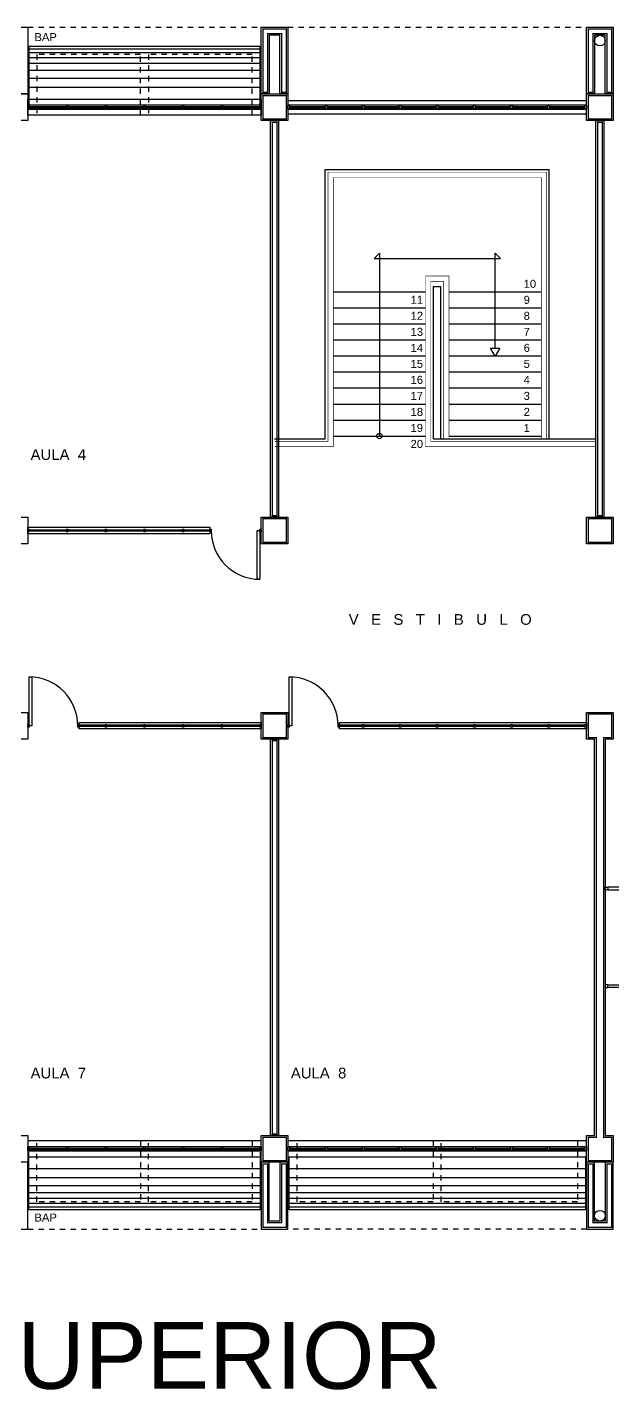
# Model space of a CAD drawing. Header units: millimetres. Extents: x 116 to 181, y 20 to 228.
# Drawn here: x 151.68 to 162.66, y 202.78 to 228.31 of the extents above; entities that cross this region are included whole.
import ezdxf

# ---------------------------------------------------------------- set-up
doc = ezdxf.new("R2010")
doc.units = ezdxf.units.MM
doc.header["$LTSCALE"] = 0.015
doc.header["$MEASUREMENT"] = 0
doc.linetypes.add('DASHED2', pattern=[9.525, 6.35, -3.175])
for name, color, linetype in [('BAP', 7, 'Continuous'), ('CANCELERIA', 7, 'Continuous'), ('ESTRUCTURA', 7, 'Continuous'), ('MURO_COMUN', 7, 'Continuous'), ('MURO_TABIQUE_EXT', 7, 'Continuous'), ('PISOS', 7, 'Continuous'), ('PROYECCION', 7, 'Continuous'), ('PTAS', 7, 'Continuous'), ('TEXTO', 7, 'Continuous'), ('TRAZO', 7, 'Continuous')]:
    doc.layers.add(name, color=color, linetype=linetype)
doc.styles.get("Standard").update_dxf_attribs({"font": 'arial.ttf'})
doc.styles.add('style1', font='swiss.ttf')

msp = doc.modelspace()

# ---------------------------------------------------------------- linework, layer by layer
at = {"linetype": 'Continuous'}
for p, q in [((158.2822, 224.0784), (158.1822, 223.9784)), ((158.1822, 223.9784), (160.5554, 223.9784)), ((160.4554, 222.2983), (160.4554, 224.0784)), ((160.5554, 223.9784), (160.4554, 224.0784))]:
    msp.add_line(p, q, dxfattribs=at)
msp.add_line((158.2822, 224.0784), (158.2822, 220.6537))
msp.add_lwpolyline([(160.4554, 222.1483), (160.3688, 222.2983), (160.542, 222.2983)], close=True)
msp.add_circle((158.2822, 220.6537), 0.05)
at = {"layer": 'BAP', "color": 3}
for centre in [(162.4172, 228.0637), (162.4172, 206.0437)]:
    msp.add_circle(centre, 0.1, dxfattribs=at)
at = {"layer": 'CANCELERIA', "color": 9}
for points in [[(151.6872, 226.7762), (156.0672, 226.7762), (156.0672, 226.8512), (151.6872, 226.8512)], [(156.5672, 226.7762), (162.1672, 226.7762), (162.1672, 226.8512), (156.5672, 226.8512)], [(151.6872, 207.2562), (156.0672, 207.2562), (156.0672, 207.3312), (151.6872, 207.3312)], [(156.5672, 207.2562), (162.1672, 207.2562), (162.1672, 207.3312), (156.5672, 207.3312)]]:
    msp.add_lwpolyline(points, close=True, dxfattribs=at)
at = {"layer": 'CANCELERIA', "color": 5}
for points in [[(151.6872, 226.8512), (151.7122, 226.8512), (151.7122, 226.7762), (151.6872, 226.7762)], [(151.7122, 226.8287), (152.413, 226.8287), (152.413, 226.7987), (151.7122, 226.7987)], [(152.413, 226.8512), (152.438, 226.8512), (152.438, 226.7762), (152.413, 226.7762)], [(152.438, 226.8287), (153.1389, 226.8287), (153.1389, 226.7987), (152.438, 226.7987)], [(153.1389, 226.8512), (153.1639, 226.8512), (153.1639, 226.7762), (153.1389, 226.7762)], [(153.1639, 226.8287), (153.8647, 226.8287), (153.8647, 226.7987), (153.1639, 226.7987)], [(153.8647, 226.8512), (153.8897, 226.8512), (153.8897, 226.7762), (153.8647, 226.7762)], [(153.8897, 226.8287), (154.5905, 226.8287), (154.5905, 226.7987), (153.8897, 226.7987)], [(154.5905, 226.8512), (154.6155, 226.8512), (154.6155, 226.7762), (154.5905, 226.7762)], [(154.6155, 226.8287), (155.3164, 226.8287), (155.3164, 226.7987), (154.6155, 226.7987)], [(155.3164, 226.8512), (155.3414, 226.8512), (155.3414, 226.7762), (155.3164, 226.7762)], [(155.3414, 226.8287), (156.0422, 226.8287), (156.0422, 226.7987), (155.3414, 226.7987)], [(156.0422, 226.8512), (156.0672, 226.8512), (156.0672, 226.7762), (156.0422, 226.7762)], [(156.6047, 226.7762), (156.5672, 226.7762), (156.5672, 226.8512), (156.6047, 226.8512)], [(156.6047, 226.8287), (157.2625, 226.8287), (157.2625, 226.7987), (156.6047, 226.7987)], [(157.3, 226.7762), (157.2625, 226.7762), (157.2625, 226.8512), (157.3, 226.8512)], [(157.3, 226.8287), (157.9578, 226.8287), (157.9578, 226.7987), (157.3, 226.7987)], [(157.9953, 226.7762), (157.9578, 226.7762), (157.9578, 226.8512), (157.9953, 226.8512)], [(157.9953, 226.8287), (158.6531, 226.8287), (158.6531, 226.7987), (157.9953, 226.7987)], [(158.6906, 226.7762), (158.6531, 226.7762), (158.6531, 226.8512), (158.6906, 226.8512)], [(158.6906, 226.8287), (159.3485, 226.8287), (159.3485, 226.7987), (158.6906, 226.7987)], [(159.386, 226.7762), (159.3485, 226.7762), (159.3485, 226.8512), (159.386, 226.8512)], [(159.386, 226.8287), (160.0438, 226.8287), (160.0438, 226.7987), (159.386, 226.7987)], [(160.0813, 226.7762), (160.0438, 226.7762), (160.0438, 226.8512), (160.0813, 226.8512)], [(160.0813, 226.8287), (160.7391, 226.8287), (160.7391, 226.7987), (160.0813, 226.7987)], [(160.7766, 226.7762), (160.7391, 226.7762), (160.7391, 226.8512), (160.7766, 226.8512)], [(160.7766, 226.8287), (161.4344, 226.8287), (161.4344, 226.7987), (160.7766, 226.7987)], [(161.4719, 226.7762), (161.4344, 226.7762), (161.4344, 226.8512), (161.4719, 226.8512)], [(161.4719, 226.8287), (162.1297, 226.8287), (162.1297, 226.7987), (161.4719, 226.7987)], [(162.1672, 226.7762), (162.1297, 226.7762), (162.1297, 226.8512), (162.1672, 226.8512)], [(151.6872, 218.9087), (151.7122, 218.9087), (151.7122, 218.8587), (151.6872, 218.8587)], [(152.413, 218.8687), (151.7122, 218.8687), (151.7122, 218.8987), (152.413, 218.8987)], [(152.413, 218.9087), (152.438, 218.9087), (152.438, 218.8587), (152.413, 218.8587)], [(153.1389, 218.8687), (152.438, 218.8687), (152.438, 218.8987), (153.1389, 218.8987)], [(153.1389, 218.9087), (153.1639, 218.9087), (153.1639, 218.8587), (153.1389, 218.8587)], [(153.8647, 218.8687), (153.1639, 218.8687), (153.1639, 218.8987), (153.8647, 218.8987)], [(153.8647, 218.9087), (153.8897, 218.9087), (153.8897, 218.8587), (153.8647, 218.8587)], [(154.5905, 218.8687), (153.8897, 218.8687), (153.8897, 218.8987), (154.5905, 218.8987)], [(154.5905, 218.9087), (154.6155, 218.9087), (154.6155, 218.8587), (154.5905, 218.8587)], [(155.1022, 218.8687), (154.6155, 218.8687), (154.6155, 218.8987), (155.1022, 218.8987)], [(152.6522, 215.2387), (153.1389, 215.2387), (153.1389, 215.2087), (152.6522, 215.2087)], [(153.1389, 215.2487), (153.1639, 215.2487), (153.1639, 215.1987), (153.1389, 215.1987)], [(153.1639, 215.2387), (153.8647, 215.2387), (153.8647, 215.2087), (153.1639, 215.2087)], [(153.8647, 215.2487), (153.8897, 215.2487), (153.8897, 215.1987), (153.8647, 215.1987)], [(153.8897, 215.2387), (154.5905, 215.2387), (154.5905, 215.2087), (153.8897, 215.2087)], [(154.5905, 215.2487), (154.6155, 215.2487), (154.6155, 215.1987), (154.5905, 215.1987)], [(154.6155, 215.2387), (155.3164, 215.2387), (155.3164, 215.2087), (154.6155, 215.2087)], [(155.3164, 215.2487), (155.3414, 215.2487), (155.3414, 215.1987), (155.3164, 215.1987)], [(155.3414, 215.2387), (156.0422, 215.2387), (156.0422, 215.2087), (155.3414, 215.2087)], [(156.0422, 215.2487), (156.0672, 215.2487), (156.0672, 215.1987), (156.0422, 215.1987)], [(157.5322, 215.2387), (157.9578, 215.2387), (157.9578, 215.2087), (157.5322, 215.2087)], [(157.9953, 215.1987), (157.9578, 215.1987), (157.9578, 215.2487), (157.9953, 215.2487)], [(157.9953, 215.2387), (158.6531, 215.2387), (158.6531, 215.2087), (157.9953, 215.2087)], [(158.6906, 215.1987), (158.6531, 215.1987), (158.6531, 215.2487), (158.6906, 215.2487)], [(158.6906, 215.2387), (159.3485, 215.2387), (159.3485, 215.2087), (158.6906, 215.2087)], [(159.386, 215.1987), (159.3485, 215.1987), (159.3485, 215.2487), (159.386, 215.2487)], [(159.386, 215.2387), (160.0438, 215.2387), (160.0438, 215.2087), (159.386, 215.2087)], [(160.0813, 215.1987), (160.0438, 215.1987), (160.0438, 215.2487), (160.0813, 215.2487)], [(160.0813, 215.2387), (160.7391, 215.2387), (160.7391, 215.2087), (160.0813, 215.2087)], [(160.7766, 215.1987), (160.7391, 215.1987), (160.7391, 215.2487), (160.7766, 215.2487)], [(160.7766, 215.2387), (161.4344, 215.2387), (161.4344, 215.2087), (160.7766, 215.2087)], [(161.4719, 215.1987), (161.4344, 215.1987), (161.4344, 215.2487), (161.4719, 215.2487)], [(161.4719, 215.2387), (162.1297, 215.2387), (162.1297, 215.2087), (161.4719, 215.2087)], [(162.1672, 215.1987), (162.1297, 215.1987), (162.1297, 215.2487), (162.1672, 215.2487)], [(151.6872, 207.3312), (151.7122, 207.3312), (151.7122, 207.2562), (151.6872, 207.2562)], [(152.413, 207.3312), (152.438, 207.3312), (152.438, 207.2562), (152.413, 207.2562)], [(153.1389, 207.3312), (153.1639, 207.3312), (153.1639, 207.2562), (153.1389, 207.2562)], [(153.8647, 207.3312), (153.8897, 207.3312), (153.8897, 207.2562), (153.8647, 207.2562)], [(154.5905, 207.3312), (154.6155, 207.3312), (154.6155, 207.2562), (154.5905, 207.2562)], [(155.3164, 207.3312), (155.3414, 207.3312), (155.3414, 207.2562), (155.3164, 207.2562)], [(156.0422, 207.3312), (156.0672, 207.3312), (156.0672, 207.2562), (156.0422, 207.2562)], [(156.6047, 207.2562), (156.5672, 207.2562), (156.5672, 207.3312), (156.6047, 207.3312)], [(157.3, 207.2562), (157.2625, 207.2562), (157.2625, 207.3312), (157.3, 207.3312)], [(157.9953, 207.2562), (157.9578, 207.2562), (157.9578, 207.3312), (157.9953, 207.3312)], [(158.6906, 207.2562), (158.6531, 207.2562), (158.6531, 207.3312), (158.6906, 207.3312)], [(159.386, 207.2562), (159.3485, 207.2562), (159.3485, 207.3312), (159.386, 207.3312)], [(160.0813, 207.2562), (160.0438, 207.2562), (160.0438, 207.3312), (160.0813, 207.3312)], [(160.7766, 207.2562), (160.7391, 207.2562), (160.7391, 207.3312), (160.7766, 207.3312)], [(161.4719, 207.2562), (161.4344, 207.2562), (161.4344, 207.3312), (161.4719, 207.3312)], [(162.1672, 207.2562), (162.1297, 207.2562), (162.1297, 207.3312), (162.1672, 207.3312)], [(151.7122, 207.3087), (152.413, 207.3087), (152.413, 207.2787), (151.7122, 207.2787)], [(152.438, 207.3087), (153.1389, 207.3087), (153.1389, 207.2787), (152.438, 207.2787)], [(153.1639, 207.3087), (153.8647, 207.3087), (153.8647, 207.2787), (153.1639, 207.2787)], [(153.8897, 207.3087), (154.5905, 207.3087), (154.5905, 207.2787), (153.8897, 207.2787)], [(154.6155, 207.3087), (155.3164, 207.3087), (155.3164, 207.2787), (154.6155, 207.2787)], [(155.3414, 207.3087), (156.0422, 207.3087), (156.0422, 207.2787), (155.3414, 207.2787)], [(156.6047, 207.3087), (157.2625, 207.3087), (157.2625, 207.2787), (156.6047, 207.2787)], [(157.3, 207.3087), (157.9578, 207.3087), (157.9578, 207.2787), (157.3, 207.2787)], [(157.9953, 207.3087), (158.6531, 207.3087), (158.6531, 207.2787), (157.9953, 207.2787)], [(158.6906, 207.3087), (159.3485, 207.3087), (159.3485, 207.2787), (158.6906, 207.2787)], [(159.386, 207.3087), (160.0438, 207.3087), (160.0438, 207.2787), (159.386, 207.2787)], [(160.0813, 207.3087), (160.7391, 207.3087), (160.7391, 207.2787), (160.0813, 207.2787)], [(160.7766, 207.3087), (161.4344, 207.3087), (161.4344, 207.2787), (160.7766, 207.2787)], [(161.4719, 207.3087), (162.1297, 207.3087), (162.1297, 207.2787), (161.4719, 207.2787)]]:
    msp.add_lwpolyline(points, close=True, dxfattribs=at)
at = {"layer": 'CANCELERIA', "color": 6, "linetype": 'Continuous', "ltscale": 2}
for points in [[(162.5172, 212.1987), (162.5672, 212.1987), (162.5672, 212.1487), (162.5172, 212.1487)], [(162.5672, 212.1487), (163.7372, 212.1487), (163.7372, 212.1987), (162.5672, 212.1987)], [(162.5172, 210.3187), (162.5672, 210.3187), (162.5672, 210.3687), (162.5172, 210.3687)], [(162.5672, 210.3687), (163.7372, 210.3687), (163.7372, 210.3187), (162.5672, 210.3187)]]:
    msp.add_lwpolyline(points, close=True, dxfattribs=at)
at = {"layer": 'ESTRUCTURA', "color": 4}
for points in [[(151.1872, 227.0637), (151.6872, 227.0637), (151.6872, 226.5637), (151.1872, 226.5637)], [(156.0672, 227.0637), (156.5672, 227.0637), (156.5672, 226.5637), (156.0672, 226.5637)], [(162.1672, 227.0637), (162.6672, 227.0637), (162.6672, 226.5637), (162.1672, 226.5637)], [(151.1872, 219.1337), (151.6872, 219.1337), (151.6872, 218.6337), (151.1872, 218.6337)], [(156.0672, 219.1337), (156.5672, 219.1337), (156.5672, 218.6337), (156.0672, 218.6337)], [(162.1672, 219.1337), (162.6672, 219.1337), (162.6672, 218.6337), (162.1672, 218.6337)], [(151.1872, 215.4737), (151.6872, 215.4737), (151.6872, 214.9737), (151.1872, 214.9737)], [(156.0672, 215.4737), (156.5672, 215.4737), (156.5672, 214.9737), (156.0672, 214.9737)], [(162.3172, 207.5437), (162.3172, 214.9737), (162.1672, 214.9737), (162.1672, 215.4737), (162.6672, 215.4737), (162.6672, 214.9737), (162.5172, 214.9737), (162.5172, 207.5437), (162.6672, 207.5437), (162.6672, 207.0437), (162.1672, 207.0437), (162.1672, 207.5437)], [(151.1872, 207.5437), (151.6872, 207.5437), (151.6872, 207.0437), (151.1872, 207.0437)], [(156.0672, 207.5437), (156.5672, 207.5437), (156.5672, 207.0437), (156.0672, 207.0437)]]:
    msp.add_lwpolyline(points, close=True, dxfattribs=at)
at = {"layer": 'ESTRUCTURA', "color": 4, "const_width": 0.025}
for points in [[(156.0972, 227.0337), (156.5372, 227.0337), (156.5372, 226.5937), (156.0972, 226.5937)], [(162.1972, 227.0337), (162.6372, 227.0337), (162.6372, 226.5937), (162.1972, 226.5937)], [(156.0972, 219.1037), (156.5372, 219.1037), (156.5372, 218.6637), (156.0972, 218.6637)], [(162.1972, 219.1037), (162.6372, 219.1037), (162.6372, 218.6637), (162.1972, 218.6637)], [(156.0972, 215.4437), (156.5372, 215.4437), (156.5372, 215.0037), (156.0972, 215.0037)], [(162.3472, 207.5137), (162.3472, 215.0037), (162.1972, 215.0037), (162.1972, 215.4437), (162.6372, 215.4437), (162.6372, 215.0037), (162.4872, 215.0037), (162.4872, 207.5137), (162.6372, 207.5137), (162.6372, 207.0737), (162.1972, 207.0737), (162.1972, 207.5137)], [(156.0972, 207.5137), (156.5372, 207.5137), (156.5372, 207.0737), (156.0972, 207.0737)]]:
    msp.add_lwpolyline(points, close=True, dxfattribs=at)
at = {"layer": 'MURO_COMUN', "color": 1}
for points in [[(151.3372, 227.0637), (151.1872, 227.0637), (151.1872, 228.3137), (151.6872, 228.3137), (151.6872, 227.0637), (151.5372, 227.0637), (151.5372, 228.1637), (151.3372, 228.1637)], [(156.2172, 227.0637), (156.0672, 227.0637), (156.0672, 228.3137), (156.5672, 228.3137), (156.5672, 227.0637), (156.4172, 227.0637), (156.4172, 228.1637), (156.2172, 228.1637)], [(162.3172, 227.0637), (162.1672, 227.0637), (162.1672, 228.3137), (162.6672, 228.3137), (162.6672, 227.0637), (162.5172, 227.0637), (162.5172, 228.1637), (162.3172, 228.1637)], [(156.3922, 219.1337), (156.2422, 219.1337), (156.2422, 226.5637), (156.3922, 226.5637)], [(162.4922, 219.1337), (162.3422, 219.1337), (162.3422, 226.5637), (162.4922, 226.5637)], [(156.3922, 207.5437), (156.2422, 207.5437), (156.2422, 214.9737), (156.3922, 214.9737)], [(151.3372, 207.0437), (151.1872, 207.0437), (151.1872, 205.7937), (151.6872, 205.7937), (151.6872, 207.0437), (151.5372, 207.0437), (151.5372, 205.9437), (151.3372, 205.9437)], [(156.2172, 207.0437), (156.0672, 207.0437), (156.0672, 205.7937), (156.5672, 205.7937), (156.5672, 207.0437), (156.4172, 207.0437), (156.4172, 205.9437), (156.2172, 205.9437)], [(162.3172, 207.0437), (162.1672, 207.0437), (162.1672, 205.7937), (162.6672, 205.7937), (162.6672, 207.0437), (162.5172, 207.0437), (162.5172, 205.9437), (162.3172, 205.9437)]]:
    msp.add_lwpolyline(points, close=True, dxfattribs=at)
at = {"layer": 'MURO_COMUN', "color": 1, "const_width": 0.025}
for points in [[(156.1872, 227.0937), (156.0972, 227.0937), (156.0972, 228.2837), (156.5372, 228.2837), (156.5372, 227.0937), (156.4472, 227.0937), (156.4472, 228.1937), (156.1872, 228.1937)], [(162.2872, 227.0937), (162.1972, 227.0937), (162.1972, 228.2837), (162.6372, 228.2837), (162.6372, 227.0937), (162.5472, 227.0937), (162.5472, 228.1937), (162.2872, 228.1937)], [(156.3622, 219.1637), (156.2722, 219.1637), (156.2722, 226.5337), (156.3622, 226.5337)], [(162.4622, 219.1637), (162.3722, 219.1637), (162.3722, 226.5337), (162.4622, 226.5337)], [(156.3622, 207.5737), (156.2722, 207.5737), (156.2722, 214.9437), (156.3622, 214.9437)], [(156.1872, 207.0137), (156.0972, 207.0137), (156.0972, 205.8237), (156.5372, 205.8237), (156.5372, 207.0137), (156.4472, 207.0137), (156.4472, 205.9137), (156.1872, 205.9137)], [(162.2872, 207.0137), (162.1972, 207.0137), (162.1972, 205.8237), (162.6372, 205.8237), (162.6372, 207.0137), (162.5472, 207.0137), (162.5472, 205.9137), (162.2872, 205.9137)]]:
    msp.add_lwpolyline(points, close=True, dxfattribs=at)
at = {"layer": 'MURO_TABIQUE_EXT', "color": 30}
for points in [[(155.1022, 218.8237), (151.6872, 218.8237), (151.6872, 218.9437), (155.1022, 218.9437)], [(152.6522, 215.2837), (156.0672, 215.2837), (156.0672, 215.1637), (152.6522, 215.1637)], [(157.5322, 215.2837), (162.1672, 215.2837), (162.1672, 215.1637), (157.5322, 215.1637)]]:
    msp.add_lwpolyline(points, close=True, dxfattribs=at)
at = {"layer": 'PISOS'}
for p, q in [((159.2972, 223.4537), (159.4372, 223.4537)), ((159.2972, 220.6037), (159.2972, 223.4537)), ((159.4372, 220.6037), (159.4372, 223.4537)), ((157.4172, 223.3537), (159.1472, 223.3537)), ((159.5872, 223.3537), (161.3172, 223.3537)), ((157.4172, 223.0537), (159.1472, 223.0537)), ((159.5872, 223.0537), (161.3172, 223.0537)), ((157.4172, 222.7537), (159.1472, 222.7537)), ((159.5872, 222.7537), (161.3172, 222.7537)), ((157.4172, 222.4537), (159.1472, 222.4537)), ((159.5872, 222.4537), (161.3172, 222.4537)), ((157.4172, 222.1537), (159.1472, 222.1537)), ((159.5872, 222.1537), (161.3172, 222.1537)), ((157.4172, 221.8537), (159.1472, 221.8537)), ((159.5872, 221.8537), (161.3172, 221.8537)), ((157.4172, 221.5537), (159.1472, 221.5537)), ((159.5872, 221.5537), (161.3172, 221.5537)), ((157.4172, 221.2537), (159.1472, 221.2537)), ((159.5872, 221.2537), (161.3172, 221.2537)), ((157.4172, 220.9537), (159.1472, 220.9537)), ((159.5872, 220.9537), (161.3172, 220.9537)), ((157.4172, 220.6537), (159.1472, 220.6537)), ((159.5872, 220.6537), (161.3172, 220.6537))]:
    msp.add_line(p, q, dxfattribs=at)
at = {"layer": 'PROYECCION', "linetype": 'DASHED2'}
for p, q in [((151.6872, 228.3137), (156.0672, 228.3137)), ((156.5672, 228.3137), (162.1672, 228.3137)), ((151.6872, 205.7937), (156.0672, 205.7937)), ((162.1672, 205.7937), (156.5672, 205.7937))]:
    msp.add_line(p, q, dxfattribs=at)
for points in [[(153.8022, 226.6637), (153.8022, 227.8037), (151.8572, 227.8037), (151.8572, 226.6637)], [(155.8972, 226.6637), (155.8972, 227.8037), (153.9522, 227.8037), (153.9522, 226.6637)], [(153.8022, 207.4437), (153.8022, 206.3037), (151.8572, 206.3037), (151.8572, 207.4437)], [(155.8972, 207.4437), (155.8972, 206.3037), (153.9522, 206.3037), (153.9522, 207.4437)], [(159.2922, 207.4437), (159.2922, 206.3037), (156.7372, 206.3037), (156.7372, 207.4437)], [(161.9972, 207.4437), (161.9972, 206.3037), (159.4422, 206.3037), (159.4422, 207.4437)]]:
    msp.add_lwpolyline(points, dxfattribs=at)
at = {"layer": 'PTAS', "color": 6}
for points in [[(155.1022, 218.9087), (155.1272, 218.9087), (155.1272, 218.8587), (155.1022, 218.8587)], [(156.0422, 218.8834), (156.0422, 217.9687), (155.9922, 217.9687), (155.9922, 218.8834)], [(156.0422, 218.9087), (156.0672, 218.9087), (156.0672, 218.8587), (156.0422, 218.8587)], [(151.7122, 215.2241), (151.7122, 216.1387), (151.7622, 216.1387), (151.7622, 215.2241)], [(156.5922, 215.2241), (156.5922, 216.1387), (156.6422, 216.1387), (156.6422, 215.2241)], [(151.6872, 215.2487), (151.7122, 215.2487), (151.7122, 215.1987), (151.6872, 215.1987)], [(152.6272, 215.2487), (152.6522, 215.2487), (152.6522, 215.1987), (152.6272, 215.1987)], [(156.5672, 215.2487), (156.5922, 215.2487), (156.5922, 215.1987), (156.5672, 215.1987)], [(157.5072, 215.2487), (157.5322, 215.2487), (157.5322, 215.1987), (157.5072, 215.1987)]]:
    msp.add_lwpolyline(points, close=True, dxfattribs=at)
at = {"layer": 'PTAS'}
for centre, start, end in [((156.0422, 218.8837), 180, 270), ((151.7122, 215.2237), 360, 90), ((156.5922, 215.2237), 360, 90)]:
    msp.add_arc(centre, 0.915, start, end, dxfattribs=at)
at = {"layer": 'TRAZO', "color": 8}
for p, q in [((156.0472, 227.9037), (151.7072, 227.9037)), ((156.0472, 227.8337), (151.7072, 227.8337)), ((156.0472, 227.7437), (151.7072, 227.7437)), ((156.0472, 227.6337), (151.7072, 227.6337)), ((156.0472, 227.5037), (151.7072, 227.5037)), ((156.0472, 227.3537), (151.7072, 227.3537)), ((156.0472, 227.1837), (151.7072, 227.1837)), ((156.0472, 206.9237), (151.7072, 206.9237)), ((162.1472, 206.9237), (156.5872, 206.9237)), ((156.0472, 206.7537), (151.7072, 206.7537)), ((156.0472, 206.6037), (151.7072, 206.6037)), ((162.1472, 206.7537), (156.5872, 206.7537)), ((162.1472, 206.6037), (156.5872, 206.6037)), ((156.0472, 206.4737), (151.7072, 206.4737)), ((156.0472, 206.3637), (151.7072, 206.3637)), ((162.1472, 206.4737), (156.5872, 206.4737)), ((162.1472, 206.3637), (156.5872, 206.3637)), ((156.0472, 206.2737), (151.7072, 206.2737)), ((156.0472, 206.2037), (151.7072, 206.2037)), ((162.1472, 206.2737), (156.5872, 206.2737)), ((162.1472, 206.2037), (156.5872, 206.2037))]:
    msp.add_line(p, q, dxfattribs=at)
at = {"layer": 'TRAZO', "color": 8, "linetype": 'Continuous'}
for p, q in [((156.5672, 226.9387), (162.1672, 226.9387)), ((156.5672, 226.6887), (162.1672, 226.6887))]:
    msp.add_line(p, q, dxfattribs=at)
at = {"layer": 'TRAZO', "linetype": 'Continuous'}
for p, q in [((157.2672, 220.6037), (157.2672, 225.6487)), ((157.2672, 225.6487), (161.4672, 225.6487)), ((161.4672, 220.6037), (161.4672, 225.6487)), ((156.3172, 220.6037), (157.2672, 220.6037)), ((159.2972, 220.6037), (162.3422, 220.6037))]:
    msp.add_line(p, q, dxfattribs=at)
at = {"layer": 'TRAZO', "color": 8}
for points in [[(156.0472, 226.8737), (156.0472, 227.9537), (151.7072, 227.9537), (151.7072, 226.8737)], [(156.0472, 207.2337), (156.0472, 206.1537), (151.7072, 206.1537), (151.7072, 207.2337)], [(162.1472, 207.1437), (162.1472, 206.1537), (156.5872, 206.1537), (156.5872, 207.1437)]]:
    msp.add_lwpolyline(points, dxfattribs=at)
for points in [[(151.6872, 226.9637), (156.0672, 226.9637), (156.0672, 226.6637), (151.6872, 226.6637)], [(151.6872, 207.1437), (156.0672, 207.1437), (156.0672, 207.4437), (151.6872, 207.4437)], [(156.5672, 207.1437), (162.1672, 207.1437), (162.1672, 207.4437), (156.5672, 207.4437)]]:
    msp.add_lwpolyline(points, close=True, dxfattribs=at)
at = {"layer": 'TRAZO', "linetype": 'Continuous', "const_width": 0.01}
for points in [[(161.4172, 220.6037), (161.4172, 225.5987), (157.3172, 225.5987), (157.3172, 220.5537), (156.3172, 220.5537)], [(159.5872, 220.6537), (159.5872, 223.6537), (159.1472, 223.6537), (159.1472, 220.4537), (162.3422, 220.4537)], [(159.4872, 220.6037), (159.4872, 223.5537), (159.2472, 223.5537), (159.2472, 220.5537), (162.3422, 220.5537)]]:
    msp.add_lwpolyline(points, dxfattribs=at)
at = {"layer": 'TRAZO', "linetype": 'Continuous'}
msp.add_lwpolyline([(161.3172, 220.6037, 0.01, 0.01, 0), (161.3172, 225.4987, 0.01, 0.01, 0), (157.4172, 225.4987, 0.01, 0.01, 0), (157.4172, 220.4537, 0.01, 0.01, 0), (156.3172, 220.4537, 0.01, 0.01, 0)], format="xyseb", dxfattribs=at)

# ---------------------------------------------------------------- texts
at = {"layer": 'BAP', "color": 3, "style": 'style1'}
for p in [(151.8148, 228.054), (151.8148, 205.934)]:
    msp.add_text('BAP', height=0.15, dxfattribs=at).set_placement(p)
at = {"layer": 'TEXTO', "style": 'style1'}
for s, p in [('10', (160.9877, 223.431)), ('11', (158.8677, 223.131)), ('9', (160.9877, 223.131)), ('12', (158.8677, 222.831)), ('8', (160.9877, 222.831)), ('13', (158.8677, 222.531)), ('7', (160.9877, 222.531)), ('14', (158.8677, 222.231)), ('6', (160.9877, 222.231)), ('15', (158.8677, 221.931)), ('5', (160.9877, 221.931)), ('16', (158.8677, 221.631)), ('4', (160.9877, 221.631)), ('17', (158.8677, 221.331)), ('3', (160.9877, 221.331)), ('18', (158.8677, 221.031)), ('2', (160.9877, 221.031)), ('19', (158.8677, 220.731)), ('1', (160.9877, 220.731)), ('20', (158.8677, 220.431))]:
    msp.add_text(s, height=0.15, dxfattribs=at).set_placement(p)
at = {"layer": 'TEXTO'}
for s, p in [('AULA  4', (151.7416, 220.2052)), ('V   E   S   T   I   B   U   L   O', (157.7073, 217.1164)), ('AULA  7', (151.7416, 208.6152)), ('AULA  8', (156.6216, 208.6152))]:
    msp.add_text(s, height=0.2, dxfattribs=at).set_placement(p)
at = {"layer": 'TEXTO', "color": 7, "linetype": 'Continuous'}
msp.add_text('PLANTA BAIXA PAVIMENTO SUPERIOR', height=1.25, dxfattribs=at).set_placement((126.6557, 202.7993))

doc.saveas('drawing.dxf')
